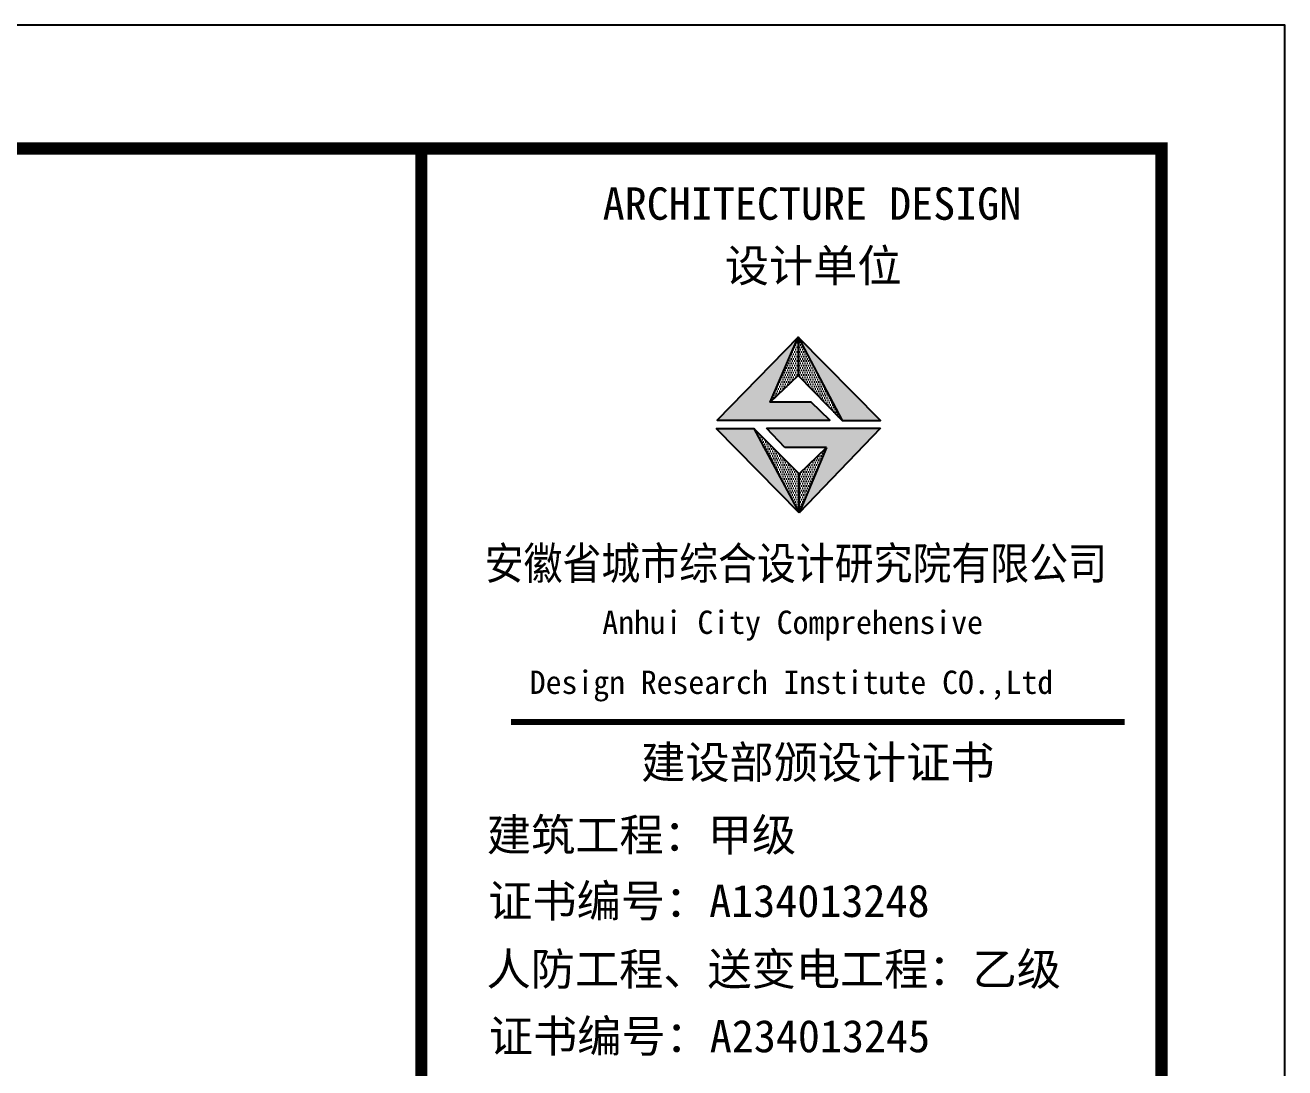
# Model space of a CAD drawing. Extents: x 69728788 to 150163257, y 20675998 to 43663798.
# Drawn here: x 75142181 to 75162631, y 21021361 to 21038288 of the extents above; entities that cross this region are included whole.
import ezdxf

# ---------------------------------------------------------------- set-up
doc = ezdxf.new("R2010")
doc.units = 0
doc.header["$LTSCALE"] = 1000
doc.header["$MEASUREMENT"] = 0
doc.layers.add('PUB_TITLE', color=4, linetype='CONTINUOUS')
doc.layers.add('图框', color=253, linetype='CONTINUOUS')
doc.styles.add('黑体', font='simhei.ttf', dxfattribs={"width": 0.6, "height": 4.3})

msp = doc.modelspace()

# ---------------------------------------------------------------- hatches: boundary and pattern name
at = {"layer": '图框'}
for points in [[(75154273.6, 21032167.5), (75154728.8, 21033223.6), (75153416.1, 21031874.4), (75155243.9, 21031874.4), (75154940.7, 21032167.5)], [(75155446.1, 21031868.8), (75156064.9, 21031868.8), (75154728.8, 21033223.6)], [(75154008, 21031738.6), (75153401.1, 21031738.6), (75154746.6, 21030371.9)], [(75154217.3, 21031742.6), (75154515.8, 21031429.4), (75155191.9, 21031429.4), (75154746.6, 21030371.9), (75156065.9, 21031742.6)]]:
    msp.add_hatch(color=1, dxfattribs=at).paths.add_polyline_path(points)
h = msp.add_hatch(dxfattribs=at)
h.set_pattern_fill('DOTS', color=256, scale=600, style=0)
h.set_pattern_definition([(0, (70596003.2, 22755323.27), (18.75, 37.5), [0, -37.5])])
h.paths.add_polyline_path([(75154746.6, 21030371.9), (75154746.6, 21031001.8), (75154008, 21031738.6)])
h.paths.add_polyline_path([(75155191.9, 21031429.4), (75154746.6, 21031001.8), (75154746.6, 21030371.9)])
h.paths.add_polyline_path([(75154728.8, 21033223.6), (75154728.8, 21032602.5), (75155446.1, 21031868.8)])
h.paths.add_polyline_path([(75154728.8, 21032602.5), (75154728.8, 21033223.6), (75154273.6, 21032167.5)])

# ---------------------------------------------------------------- linework, layer by layer
at = {"layer": 'PUB_TITLE'}
msp.add_lwpolyline([(75043830.5, 20954287.7), (75162630.5, 20954287.7), (75162630.5, 21038287.7), (75043830.5, 21038287.7)], close=True, dxfattribs=at)
at = {"layer": 'PUB_TITLE', "const_width": 200}
msp.add_lwpolyline([(75048830.5, 20956287.7), (75160630.5, 20956287.7), (75160630.5, 21036287.7), (75048830.5, 21036287.7)], close=True, dxfattribs=at)
at = {"layer": '图框'}
for p, q in [((75154273.6, 21032167.5), (75154728.8, 21033223.6)), ((75154728.8, 21033223.6), (75155446.1, 21031868.8)), ((75154746.6, 21030371.9), (75153401.1, 21031738.6)), ((75153401.1, 21031738.6), (75154008, 21031738.6)), ((75154746.6, 21030371.9), (75153401.1, 21031738.6)), ((75153401.1, 21031738.6), (75154008, 21031738.6)), ((75153401.1, 21031738.6), (75154008, 21031738.6)), ((75154746.6, 21031001.8), (75154008, 21031738.6)), ((75154217.3, 21031742.6), (75156065.9, 21031742.6)), ((75154515.8, 21031429.4), (75154217.3, 21031742.6)), ((75156065.9, 21031742.6), (75154746.6, 21030371.9)), ((75155191.9, 21031429.4), (75154515.8, 21031429.4)), ((75154746.6, 21031001.8), (75155191.9, 21031429.4)), ((75155191.9, 21031429.4), (75154746.6, 21030371.9)), ((75154746.6, 21030371.9), (75154746.6, 21031001.8)), ((75154746.6, 21030371.9), (75154746.6, 21031001.8)), ((75154746.6, 21030371.9), (75154746.6, 21031001.8))]:
    msp.add_line(p, q, dxfattribs=at)
at = {"layer": '图框', "color": 1}
for p, q in [((75154746.6, 21030371.9), (75153401.1, 21031738.6)), ((75154008, 21031738.6), (75154746.6, 21030371.9))]:
    msp.add_line(p, q, dxfattribs=at)
at = {"layer": '图框', "color": 4}
for points, const_width in [([(75148612, 21036287.7), (75148612, 20956287.7)], 197.2), ([(75150069.5, 21026975.7), (75160029.5, 21026975.7)], 99.6)]:
    msp.add_lwpolyline(points, dxfattribs=dict(at, const_width=const_width))
at = {"layer": '图框'}
for points in [[(75154940.7, 21032167.5), (75154273.6, 21032167.5), (75154728.8, 21032602.5), (75155446.1, 21031868.8), (75156064.9, 21031868.8), (75154728.8, 21033223.6), (75153416.1, 21031874.4), (75155243.9, 21031874.4), (75154940.7, 21032167.5)], [(75154728.8, 21033223.6), (75154728.8, 21032602.5)]]:
    msp.add_lwpolyline(points, dxfattribs=at)

# ---------------------------------------------------------------- texts
at = {"layer": '图框', "color": 4, "style": '黑体'}
for s, height, p in [('ARCHITECTURE DESIGN', 525.888, (75151555.5, 21035128.3)), ('设计单位', 525.89, (75153538.1, 21034121)), ('Anhui City Comprehensive ', 378.48, (75151550.2, 21028404.7)), (' Design Research Institute CO.,Ltd', 378.48, (75150115.5, 21027430.7)), ('建设部颁设计证书', 525.89, (75152180.5, 21026058.4)), (' 建筑工程：甲级', 525.89, (75149317.9, 21024879.9)), ('证书编号：A134013248', 525.888, (75149698.3, 21023808.3)), ('人防工程、送变电工程：乙级', 525.888, (75149670.7, 21022700.9)), ('证书编号：A234013245', 525.888, (75149707.9, 21021612.6))]:
    msp.add_text(s, height=height, dxfattribs=at).set_placement(p)
at = {"layer": '图框', "color": 4, "style": '黑体', "width": 0.88}
msp.add_text('安徽省城市综合设计研究院有限公司', height=525.888, dxfattribs=at).set_placement((75149641.9, 21029288.6))

doc.saveas('drawing.dxf')
